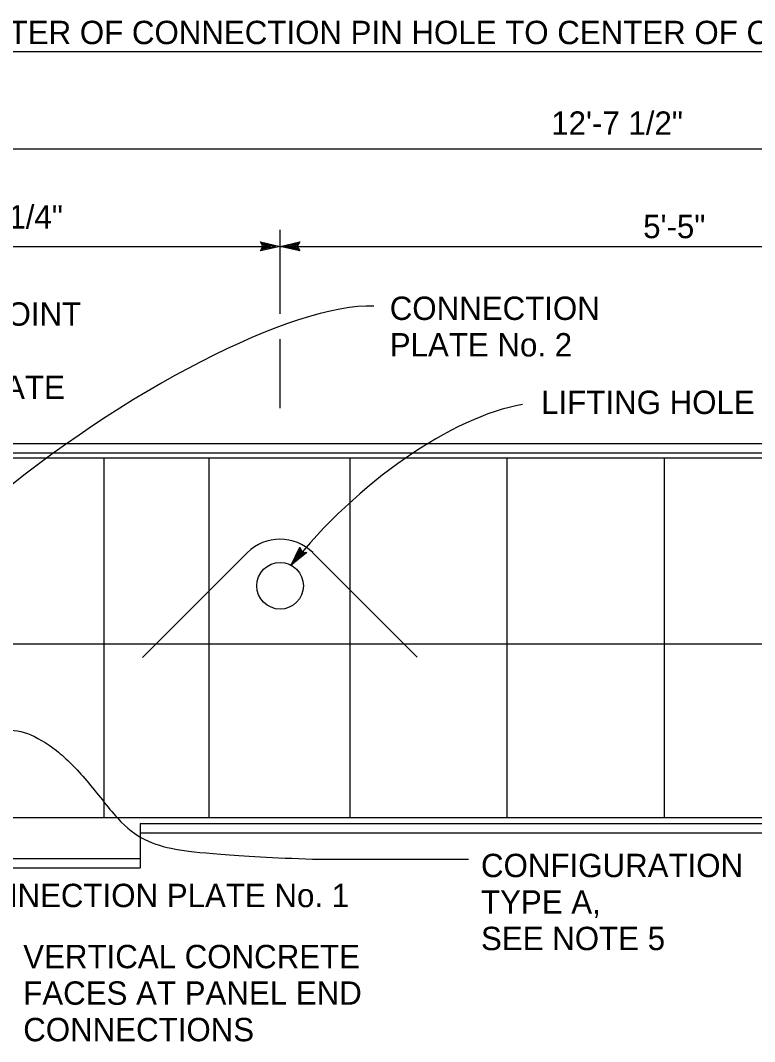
# Model space of a CAD drawing. Extents: x -894 to 866, y -476 to 714.
# Drawn here: x -12.4 to 207.6, y -156 to 150 of the extents above; entities that cross this region are included whole.
import ezdxf

# ---------------------------------------------------------------- set-up
doc = ezdxf.new("R2010")
doc.units = 0
for name, color, linetype in [('56 Stage 3 Anno', 7, 'Continuous'), ('57 Undefined', 7, 'Continuous'), ('60 Nongeo Data', 7, 'Continuous')]:
    doc.layers.add(name, color=color, linetype=linetype)

msp = doc.modelspace()

# ---------------------------------------------------------------- linework, layer by layer
at = {"layer": '56 Stage 3 Anno'}
for p, q in [((-102.66, 140.65), (460.12, 140.65)), ((-95.37, 111.46), (452.42, 111.46)), ((65.42, 62.04), (65.42, 87.2)), ((60.3, 82.27), (59.51, 83.59)), ((59.51, 83.59), (59.51, 83.59)), ((59.51, 83.59), (65.42, 82.27)), ((59.73, 83.24), (64.06, 82.28)), ((59.96, 82.89), (62.7, 82.28)), ((65.42, 82.27), (71.32, 83.58)), ((66.79, 82.28), (71.09, 83.23)), ((68.14, 82.27), (70.92, 82.89)), ((71.32, 83.58), (70.54, 82.27)), ((71.32, 83.58), (71.32, 83.58)), ((-95.37, 82.27), (62.59, 82.27)), ((65.42, 82.27), (59.51, 80.97)), ((59.51, 80.97), (60.3, 82.27)), ((59.51, 80.97), (59.51, 80.97)), ((64.05, 82.27), (59.74, 81.32)), ((62.7, 82.28), (59.92, 81.66)), ((60.13, 82.55), (61.34, 82.28)), ((61.34, 82.28), (60.15, 82.01)), ((65.42, 82.27), (295.79, 82.27)), ((71.32, 80.96), (65.42, 82.27)), ((65.42, 82.27), (65.42, 82.27)), ((65.42, 82.27), (65.42, 82.27)), ((71.11, 81.31), (66.78, 82.27)), ((70.88, 81.66), (68.14, 82.27)), ((69.5, 82.27), (70.69, 82.54)), ((70.71, 82), (69.5, 82.27)), ((70.54, 82.27), (71.32, 80.96)), ((71.32, 80.96), (71.32, 80.96)), ((65.42, 33.75), (65.42, 54.48)), ((68.74, -13.3), (71.38, -7.86)), ((69.58, -12.22), (71.52, -8.26)), ((70.43, -11.17), (71.68, -8.61)), ((71.27, -10.1), (71.81, -9.01)), ((71.38, -7.86), (71.38, -7.86)), ((71.38, -7.86), (71.92, -9.29)), ((73.44, -9.49), (68.74, -13.3)), ((73.03, -9.44), (69.58, -12.23)), ((72.61, -9.4), (70.43, -11.17)), ((72.24, -9.33), (71.27, -10.1)), ((71.92, -9.29), (73.44, -9.49)), ((73.44, -9.49), (73.44, -9.49)), ((68.74, -13.3), (68.74, -13.3)), ((75.15, -101.32), (121.91, -101.32))]:
    msp.add_line(p, q, dxfattribs=at)
for centre, major_axis, ratio, start_param, end_param in [((20.35, 2.16), (-83.6, -57.78), 0.2757, 3.489789, 5.052073), ((105.29, -18.32), (-52.07, -49.01), 0.424344, 3.708569, 5.042441)]:
    msp.add_ellipse(centre, major_axis=major_axis, ratio=ratio, start_param=start_param, end_param=end_param, dxfattribs=at)
msp.add_open_spline([(-58.58, -72.05), (-57.29, -70.07), (-53.68, -64.59), (-49.58, -62.19), (-44.56, -61.74), (-36.46, -62.19), (-26.62, -62.29), (-17.95, -62.33), (-10.53, -62.95), (-1.57, -68.21), (7.4, -77.18), (16.99, -90.17), (24.72, -96.05), (33.68, -98.53), (44.81, -99.76), (63.61, -100.93), (75.15, -101.32)], degree=3, dxfattribs=at)
at = {"layer": '60 Nongeo Data'}
for p, q in [((-93.43, 23.22), (450.53, 23.22)), ((-94.2, 20.43), (451.25, 20.43)), ((-81.68, 18.86), (451.25, 18.86)), ((12.65, 18.86), (12.65, -88.83)), ((44.09, 18.86), (44.09, -88.83)), ((86.29, 18.86), (86.29, -88.83)), ((133.39, 18.86), (133.39, -88.83)), ((180.48, 18.86), (180.48, -88.83)), ((24.2, -40.9), (55.56, -9.54)), ((106.45, -40.77), (75.09, -9.41)), ((442.64, -36.97), (-81.68, -36.97)), ((-81.68, -88.83), (442.64, -88.83)), ((23.55, -90.67), (23.55, -103.95)), ((23.55, -90.67), (337.69, -90.67)), ((23.55, -93.47), (337.69, -93.47)), ((-95.37, -103.95), (23.55, -103.95)), ((-94.2, -101.15), (23.55, -101.15))]:
    msp.add_line(p, q, dxfattribs=at)
msp.add_circle((65.42, -19.44), 6.99, dxfattribs=at)
msp.add_arc((65.42, -19.44), 13.97, 45.427, 134.8764, dxfattribs=at)

# ---------------------------------------------------------------- texts
at = {"layer": '57 Undefined'}
for s, p in [('13\'-1", CENTER OF CONNECTION PIN HOLE TO CENTER OF CONNECTION PIN HOLE', (-64.7, 142.86)), ('12\'-7 1/2"', (146.65, 115.7)), ('3\'-7 1/4"', (-33.9, 87.61)), ('5\'-5"', (174.19, 84.72)), ('CONNECTION', (98.27, 60.22)), ('5 1/2" OPEN JOINT', (-77.07, 58.5)), ('PLATE No. 2', (98.27, 49.28)), ('COVER PLATE', (-64.6, 36.55)), ('LIFTING HOLE', (143.63, 32.04)), ('CONFIGURATION', (125.61, -106.73)), ('CONNECTION PLATE No. 1', (-34.05, -115.71)), ('TYPE A,', (125.61, -117.67)), ('SEE NOTE 5', (125.61, -128.6)), ('VERTICAL CONCRETE', (-11.53, -134.02)), ('FACES AT PANEL END', (-11.53, -144.96)), ('CONNECTIONS', (-11.53, -155.9))]:
    msp.add_text(s, height=7, dxfattribs=at).set_placement(p)

doc.saveas('drawing.dxf')
